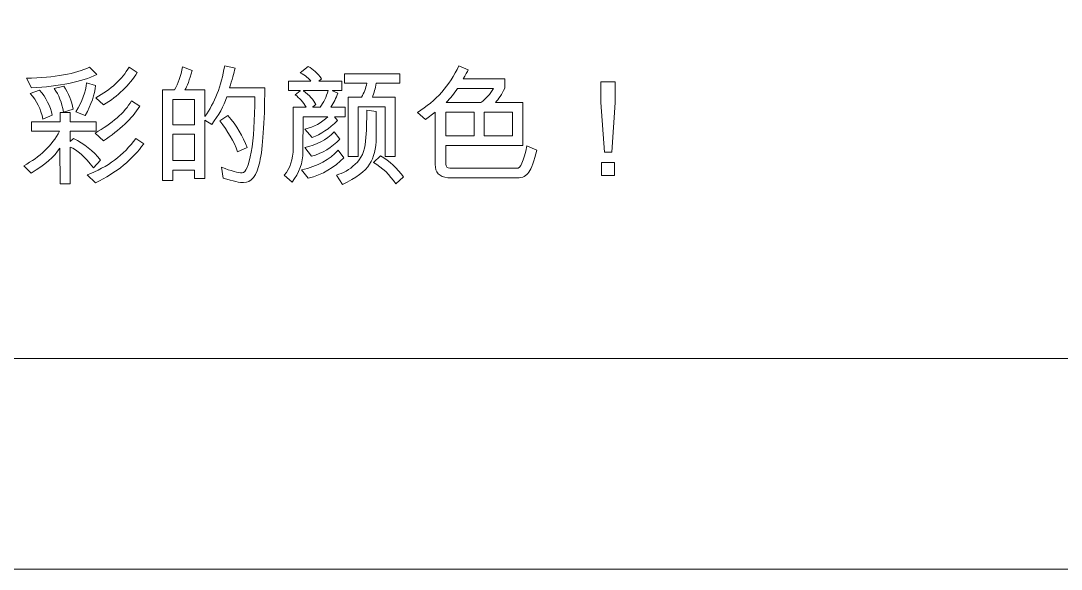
# Model space of a CAD drawing. Header units: millimetres. Extents: x 323 to 983, y 59 to 560.
# Drawn here: x 509.9 to 559.52, y 58.56 to 84.72 of the extents above; entities that cross this region are included whole.
import ezdxf

# ---------------------------------------------------------------- set-up
doc = ezdxf.new("R2010")
doc.units = ezdxf.units.MM
doc.header["$MEASUREMENT"] = 0
doc.layers.add('layer 1', color=7, linetype='Continuous')

msp = doc.modelspace()

# ---------------------------------------------------------------- linework, layer by layer
at = {"layer": 'layer 1', "color": 142, "lineweight": 9}
msp.add_open_spline([(332.7743, 558.5647), (332.7743, 558.5647), (612.7743, 558.5647), (612.7743, 558.5647), (612.7743, 558.5647), (615.4248, 558.5664), (617.9674, 557.5151), (619.8428, 555.6421), (619.8428, 555.6421), (621.7182, 553.7691), (622.7727, 551.2152), (622.7743, 548.5647), (622.7743, 548.5647), (622.7743, 548.5647), (622.7743, 68.5647), (622.7743, 68.5647), (622.7743, 68.5647), (622.776, 65.9143), (621.7247, 63.3717), (619.8517, 61.4963), (619.8517, 61.4963), (617.9787, 59.6209), (615.4248, 58.5664), (612.7743, 58.5647), (612.7743, 58.5647), (612.7743, 58.5647), (332.7743, 58.5647), (332.7743, 58.5647), (332.7743, 58.5647), (330.1239, 58.5631), (327.5813, 59.6144), (325.7059, 61.4873), (325.7059, 61.4873), (323.8305, 63.3603), (322.776, 65.9143), (322.7743, 68.5647), (322.7743, 68.5647), (322.7743, 68.5647), (322.7743, 548.5647), (322.7743, 548.5647), (322.7743, 548.5647), (322.7727, 551.2152), (323.824, 553.7578), (325.6969, 555.6332), (325.6969, 555.6332), (327.5699, 557.5086), (330.1239, 558.5631), (332.7743, 558.5647)], degree=3, knots=[0, 0, 0, 0, 0.0833333, 0.0833333, 0.0833333, 0.0833333, 0.1666667, 0.1666667, 0.1666667, 0.1666667, 0.25, 0.25, 0.25, 0.25, 0.3333333, 0.3333333, 0.3333333, 0.3333333, 0.4166667, 0.4166667, 0.4166667, 0.4166667, 0.5, 0.5, 0.5, 0.5, 0.5833333, 0.5833333, 0.5833333, 0.5833333, 0.6666667, 0.6666667, 0.6666667, 0.6666667, 0.75, 0.75, 0.75, 0.75, 0.8333333, 0.8333333, 0.8333333, 0.8333333, 0.9166667, 0.9166667, 0.9166667, 0.9166667, 1, 1, 1, 1], dxfattribs=at)
at = {"layer": 'layer 1', "lineweight": 9}
for points, knots in [([(383.238, 160.7919), (383.238, 160.7919), (593.3409, 160.7919), (593.3409, 160.7919), (593.3409, 160.7919), (595.9914, 160.7935), (598.534, 159.7422), (600.4094, 157.8693), (600.4094, 157.8693), (602.2847, 155.9963), (603.3393, 153.4423), (603.3409, 150.7919), (603.3409, 150.7919), (603.3409, 150.7919), (603.3409, 78.6181), (603.3409, 78.6181), (603.3409, 78.6181), (603.3426, 75.9676), (602.2913, 73.425), (600.4183, 71.5496), (600.4183, 71.5496), (598.5453, 69.6743), (595.9914, 68.6198), (593.3409, 68.6181), (593.3409, 68.6181), (593.3409, 68.6181), (356.6204, 68.6181), (356.6204, 68.6181), (356.6204, 68.6181), (353.9699, 68.6164), (351.4273, 69.6677), (349.552, 71.5407), (349.552, 71.5407), (347.6766, 73.4137), (346.6221, 75.9676), (346.6204, 78.6181), (346.6204, 78.6181), (346.6204, 78.6181), (346.6204, 150.7919), (346.6204, 150.7919), (346.6204, 150.7919), (346.6188, 153.4423), (347.67, 155.9849), (349.543, 157.8603), (349.543, 157.8603), (351.416, 159.7357), (353.9699, 160.7902), (356.6204, 160.7919), (356.6204, 160.7919), (356.6204, 160.7919), (383.238, 160.7919), (383.238, 160.7919)], [0, 0, 0, 0, 0.0769231, 0.0769231, 0.0769231, 0.0769231, 0.1538462, 0.1538462, 0.1538462, 0.1538462, 0.2307692, 0.2307692, 0.2307692, 0.2307692, 0.3076923, 0.3076923, 0.3076923, 0.3076923, 0.3846154, 0.3846154, 0.3846154, 0.3846154, 0.4615385, 0.4615385, 0.4615385, 0.4615385, 0.5384615, 0.5384615, 0.5384615, 0.5384615, 0.6153846, 0.6153846, 0.6153846, 0.6153846, 0.6923077, 0.6923077, 0.6923077, 0.6923077, 0.7692308, 0.7692308, 0.7692308, 0.7692308, 0.8461538, 0.8461538, 0.8461538, 0.8461538, 0.9230769, 0.9230769, 0.9230769, 0.9230769, 1, 1, 1, 1]), ([(513.5369, 82.1516), (512.789, 81.8058), (511.7474, 81.5953), (510.4119, 81.5203), (510.4119, 81.5203), (510.4119, 81.5203), (510.1682, 81.9839), (510.1682, 81.9839), (510.1682, 81.9839), (511.5297, 82.0141), (512.5317, 82.1891), (513.1744, 82.5089), (513.1744, 82.5089), (513.1744, 82.5089), (513.5369, 82.1516), (513.5369, 82.1516)], [0, 0, 0, 0, 0.25, 0.25, 0.25, 0.25, 0.5, 0.5, 0.5, 0.5, 0.75, 0.75, 0.75, 0.75, 1, 1, 1, 1]), ([(515.4567, 82.2526), (515.0703, 81.6464), (514.5359, 81.1318), (513.8547, 80.7078), (513.8547, 80.7078), (513.8547, 80.7078), (513.4734, 81.0526), (513.4734, 81.0526), (513.4734, 81.0526), (514.2057, 81.4453), (514.738, 81.9328), (515.0692, 82.5151), (515.0692, 82.5151), (515.0692, 82.5151), (515.4567, 82.2526), (515.4567, 82.2526)], [0, 0, 0, 0, 0.25, 0.25, 0.25, 0.25, 0.5, 0.5, 0.5, 0.5, 0.75, 0.75, 0.75, 0.75, 1, 1, 1, 1]), ([(521.5422, 81.5203), (521.5255, 79.8349), (521.4453, 78.661), (521.2994, 77.9964), (521.2994, 77.9964), (521.1536, 77.3329), (520.8974, 77.0006), (520.5286, 77.0006), (520.5286, 77.0006), (520.3619, 77.0006), (520.038, 77.0693), (519.5557, 77.2079), (519.5557, 77.2079), (519.5557, 77.2079), (519.4734, 77.7328), (519.4734, 77.7328), (519.4734, 77.7328), (519.9432, 77.5578), (520.2703, 77.4703), (520.4557, 77.4703), (520.4557, 77.4703), (520.6349, 77.4703), (520.7797, 77.7985), (520.8911, 78.4547), (520.8911, 78.4547), (521.0015, 79.111), (521.0609, 79.9891), (521.0692, 81.0901), (521.0692, 81.0901), (521.0692, 81.0901), (519.7359, 81.0901), (519.7359, 81.0901), (519.7359, 81.0901), (519.5765, 80.6506), (519.3359, 80.2131), (519.0119, 79.7776), (519.0119, 79.7776), (519.0119, 79.7776), (518.6859, 79.9881), (518.6859, 79.9881), (518.6859, 79.9881), (518.6859, 79.9881), (518.6859, 77.1954), (518.6859, 77.1954), (518.6859, 77.1954), (518.6859, 77.1954), (518.1942, 77.1954), (518.1942, 77.1954), (518.1942, 77.1954), (518.1942, 77.1954), (518.1942, 77.6016), (518.1942, 77.6016), (518.1942, 77.6016), (518.1942, 77.6016), (517.1567, 77.6016), (517.1567, 77.6016), (517.1567, 77.6016), (517.1567, 77.6016), (517.1567, 77.0954), (517.1567, 77.0954), (517.1567, 77.0954), (517.1567, 77.0954), (516.6619, 77.0954), (516.6619, 77.0954), (516.6619, 77.0954), (516.6619, 77.0954), (516.6619, 81.4256), (516.6619, 81.4256), (516.6619, 81.4256), (516.6619, 81.4256), (517.2359, 81.4256), (517.2359, 81.4256), (517.2359, 81.4256), (517.4047, 81.7245), (517.5317, 82.0922), (517.6172, 82.5266), (517.6172, 82.5266), (517.6172, 82.5266), (518.0692, 82.3443), (518.0692, 82.3443), (518.0692, 82.3443), (517.9494, 81.9006), (517.8359, 81.5943), (517.7307, 81.4256), (517.7307, 81.4256), (517.7307, 81.4256), (518.6859, 81.4256), (518.6859, 81.4256), (518.6859, 81.4256), (518.6859, 81.4256), (518.6859, 80.1526), (518.6859, 80.1526), (518.6859, 80.1526), (519.1494, 80.8078), (519.463, 81.6151), (519.6255, 82.5756), (519.6255, 82.5756), (519.6255, 82.5756), (520.1234, 82.4631), (520.1234, 82.4631), (520.1234, 82.4631), (520.0682, 82.2172), (519.9786, 81.9026), (519.8547, 81.5203), (519.8547, 81.5203), (519.8547, 81.5203), (521.5422, 81.5203), (521.5422, 81.5203)], [0, 0, 0, 0, 0.037037, 0.037037, 0.037037, 0.037037, 0.0740741, 0.0740741, 0.0740741, 0.0740741, 0.1111111, 0.1111111, 0.1111111, 0.1111111, 0.1481481, 0.1481481, 0.1481481, 0.1481481, 0.1851852, 0.1851852, 0.1851852, 0.1851852, 0.2222222, 0.2222222, 0.2222222, 0.2222222, 0.2592593, 0.2592593, 0.2592593, 0.2592593, 0.2962963, 0.2962963, 0.2962963, 0.2962963, 0.3333333, 0.3333333, 0.3333333, 0.3333333, 0.3703704, 0.3703704, 0.3703704, 0.3703704, 0.4074074, 0.4074074, 0.4074074, 0.4074074, 0.4444444, 0.4444444, 0.4444444, 0.4444444, 0.4814815, 0.4814815, 0.4814815, 0.4814815, 0.5185185, 0.5185185, 0.5185185, 0.5185185, 0.5555556, 0.5555556, 0.5555556, 0.5555556, 0.5925926, 0.5925926, 0.5925926, 0.5925926, 0.6296296, 0.6296296, 0.6296296, 0.6296296, 0.6666667, 0.6666667, 0.6666667, 0.6666667, 0.7037037, 0.7037037, 0.7037037, 0.7037037, 0.7407407, 0.7407407, 0.7407407, 0.7407407, 0.7777778, 0.7777778, 0.7777778, 0.7777778, 0.8148148, 0.8148148, 0.8148148, 0.8148148, 0.8518519, 0.8518519, 0.8518519, 0.8518519, 0.8888889, 0.8888889, 0.8888889, 0.8888889, 0.9259259, 0.9259259, 0.9259259, 0.9259259, 0.962963, 0.962963, 0.962963, 0.962963, 1, 1, 1, 1]), ([(525.3755, 80.1464), (525.3755, 80.1464), (524.8567, 80.1464), (524.8567, 80.1464), (524.8567, 80.1464), (524.8567, 80.1464), (525.0119, 79.9578), (525.0119, 79.9578), (525.0119, 79.9578), (524.6109, 79.5672), (524.2078, 79.3006), (523.8005, 79.1578), (523.8005, 79.1578), (523.8005, 79.1578), (523.4432, 79.5453), (523.4432, 79.5453), (523.4432, 79.5453), (523.889, 79.6599), (524.2557, 79.8599), (524.5422, 80.1464), (524.5422, 80.1464), (524.5422, 80.1464), (523.3672, 80.1464), (523.3672, 80.1464), (523.3672, 80.1464), (523.3672, 80.1464), (523.3547, 78.4776), (523.3547, 78.4776), (523.3547, 78.4776), (523.3547, 77.9485), (523.1838, 77.4651), (522.8422, 77.0276), (522.8422, 77.0276), (522.8422, 77.0276), (522.4672, 77.3578), (522.4672, 77.3578), (522.4672, 77.3578), (522.7515, 77.687), (522.8942, 78.1162), (522.8942, 78.6453), (522.8942, 78.6453), (522.8942, 78.6453), (522.8942, 80.6016), (522.8942, 80.6016), (522.8942, 80.6016), (522.8942, 80.6016), (523.5047, 80.6016), (523.5047, 80.6016), (523.5047, 80.6016), (523.3724, 80.837), (523.1994, 81.036), (522.9859, 81.1964), (522.9859, 81.1964), (522.9859, 81.1964), (523.2234, 81.3766), (523.2234, 81.3766), (523.2234, 81.3766), (523.2234, 81.3766), (523.2234, 81.3891), (523.2234, 81.3891), (523.2234, 81.3891), (523.2234, 81.3891), (522.6619, 81.3891), (522.6619, 81.3891), (522.6619, 81.3891), (522.6619, 81.3891), (522.6619, 81.8464), (522.6619, 81.8464), (522.6619, 81.8464), (522.6619, 81.8464), (523.7359, 81.8464), (523.7359, 81.8464), (523.7359, 81.8464), (523.6567, 81.9724), (523.488, 82.1037), (523.2297, 82.2401), (523.2297, 82.2401), (523.2297, 82.2401), (523.6109, 82.5391), (523.6109, 82.5391), (523.6109, 82.5391), (523.8494, 82.4151), (524.0599, 82.2193), (524.2432, 81.9506), (524.2432, 81.9506), (524.2432, 81.9506), (524.1119, 81.8464), (524.1119, 81.8464), (524.1119, 81.8464), (524.1119, 81.8464), (525.2192, 81.8464), (525.2192, 81.8464), (525.2192, 81.8464), (525.2192, 81.8464), (525.2192, 81.3891), (525.2192, 81.3891), (525.2192, 81.3891), (525.2192, 81.3891), (524.7682, 81.3891), (524.7682, 81.3891), (524.7682, 81.3891), (524.7682, 81.3891), (524.7682, 81.3766), (524.7682, 81.3766), (524.7682, 81.3766), (524.7682, 81.3766), (525.0182, 81.2756), (525.0182, 81.2756), (525.0182, 81.2756), (524.9411, 81.0297), (524.8297, 80.8047), (524.6859, 80.6016), (524.6859, 80.6016), (524.6859, 80.6016), (525.3755, 80.6016), (525.3755, 80.6016), (525.3755, 80.6016), (525.3755, 80.6016), (525.3755, 80.1464), (525.3755, 80.1464)], [0, 0, 0, 0, 0.0333333, 0.0333333, 0.0333333, 0.0333333, 0.0666667, 0.0666667, 0.0666667, 0.0666667, 0.1, 0.1, 0.1, 0.1, 0.1333333, 0.1333333, 0.1333333, 0.1333333, 0.1666667, 0.1666667, 0.1666667, 0.1666667, 0.2, 0.2, 0.2, 0.2, 0.2333333, 0.2333333, 0.2333333, 0.2333333, 0.2666667, 0.2666667, 0.2666667, 0.2666667, 0.3, 0.3, 0.3, 0.3, 0.3333333, 0.3333333, 0.3333333, 0.3333333, 0.3666667, 0.3666667, 0.3666667, 0.3666667, 0.4, 0.4, 0.4, 0.4, 0.4333333, 0.4333333, 0.4333333, 0.4333333, 0.4666667, 0.4666667, 0.4666667, 0.4666667, 0.5, 0.5, 0.5, 0.5, 0.5333333, 0.5333333, 0.5333333, 0.5333333, 0.5666667, 0.5666667, 0.5666667, 0.5666667, 0.6, 0.6, 0.6, 0.6, 0.6333333, 0.6333333, 0.6333333, 0.6333333, 0.6666667, 0.6666667, 0.6666667, 0.6666667, 0.7, 0.7, 0.7, 0.7, 0.7333333, 0.7333333, 0.7333333, 0.7333333, 0.7666667, 0.7666667, 0.7666667, 0.7666667, 0.8, 0.8, 0.8, 0.8, 0.8333333, 0.8333333, 0.8333333, 0.8333333, 0.8666667, 0.8666667, 0.8666667, 0.8666667, 0.9, 0.9, 0.9, 0.9, 0.9333333, 0.9333333, 0.9333333, 0.9333333, 0.9666667, 0.9666667, 0.9666667, 0.9666667, 1, 1, 1, 1]), ([(534.5182, 78.5568), (534.3797, 78.0297), (534.2536, 77.6776), (534.138, 77.4995), (534.138, 77.4995), (534.0234, 77.3214), (533.8359, 77.2318), (533.5755, 77.2318), (533.5755, 77.2318), (533.5755, 77.2318), (530.2672, 77.2318), (530.2672, 77.2318), (530.2672, 77.2318), (529.864, 77.2787), (529.663, 77.4912), (529.663, 77.8703), (529.663, 77.8703), (529.663, 77.8703), (529.663, 80.3693), (529.663, 80.3693), (529.663, 80.3693), (529.663, 80.3693), (529.2047, 80.0068), (529.2047, 80.0068), (529.2047, 80.0068), (529.2047, 80.0068), (528.8172, 80.3516), (528.8172, 80.3516), (528.8172, 80.3516), (529.7005, 80.8901), (530.3609, 81.6318), (530.7984, 82.5756), (530.7984, 82.5756), (530.7984, 82.5756), (531.238, 82.3839), (531.238, 82.3839), (531.238, 82.3839), (531.1994, 82.2943), (531.1192, 82.1474), (530.9994, 81.9443), (530.9994, 81.9443), (530.9994, 81.9443), (532.9859, 81.9443), (532.9859, 81.9443), (532.9859, 81.9443), (532.9859, 81.9443), (532.9859, 81.5141), (532.9859, 81.5141), (532.9859, 81.5141), (532.8401, 81.2089), (532.6901, 80.9797), (532.538, 80.8276), (532.538, 80.8276), (532.538, 80.8276), (533.8442, 80.8276), (533.8442, 80.8276), (533.8442, 80.8276), (533.8442, 80.8276), (533.8442, 78.7766), (533.8442, 78.7766), (533.8442, 78.7766), (533.8442, 78.7766), (530.1755, 78.7766), (530.1755, 78.7766), (530.1755, 78.7766), (530.1755, 78.7766), (530.1755, 77.8818), (530.1755, 77.8818), (530.1755, 77.8818), (530.1755, 77.7537), (530.2401, 77.6901), (530.3682, 77.6901), (530.3682, 77.6901), (530.3682, 77.6901), (533.5692, 77.6901), (533.5692, 77.6901), (533.5692, 77.6901), (533.7213, 77.662), (533.8797, 78.0193), (534.0422, 78.7641), (534.0422, 78.7641), (534.0422, 78.7641), (534.5182, 78.5568), (534.5182, 78.5568)], [0, 0, 0, 0, 0.047619, 0.047619, 0.047619, 0.047619, 0.0952381, 0.0952381, 0.0952381, 0.0952381, 0.1428571, 0.1428571, 0.1428571, 0.1428571, 0.1904762, 0.1904762, 0.1904762, 0.1904762, 0.2380952, 0.2380952, 0.2380952, 0.2380952, 0.2857143, 0.2857143, 0.2857143, 0.2857143, 0.3333333, 0.3333333, 0.3333333, 0.3333333, 0.3809524, 0.3809524, 0.3809524, 0.3809524, 0.4285714, 0.4285714, 0.4285714, 0.4285714, 0.4761905, 0.4761905, 0.4761905, 0.4761905, 0.5238095, 0.5238095, 0.5238095, 0.5238095, 0.5714286, 0.5714286, 0.5714286, 0.5714286, 0.6190476, 0.6190476, 0.6190476, 0.6190476, 0.6666667, 0.6666667, 0.6666667, 0.6666667, 0.7142857, 0.7142857, 0.7142857, 0.7142857, 0.7619048, 0.7619048, 0.7619048, 0.7619048, 0.8095238, 0.8095238, 0.8095238, 0.8095238, 0.8571429, 0.8571429, 0.8571429, 0.8571429, 0.9047619, 0.9047619, 0.9047619, 0.9047619, 0.952381, 0.952381, 0.952381, 0.952381, 1, 1, 1, 1]), ([(527.9817, 81.7401), (527.9817, 81.7401), (526.8557, 81.7401), (526.8557, 81.7401), (526.8557, 81.7401), (526.8109, 81.4974), (526.7484, 81.2745), (526.6692, 81.0714), (526.6692, 81.0714), (526.6692, 81.0714), (527.7494, 81.0714), (527.7494, 81.0714), (527.7494, 81.0714), (527.7494, 81.0714), (527.7494, 78.2453), (527.7494, 78.2453), (527.7494, 78.2453), (527.7494, 78.2453), (527.2734, 78.2453), (527.2734, 78.2453), (527.2734, 78.2453), (527.2734, 78.2453), (527.2734, 80.6141), (527.2734, 80.6141), (527.2734, 80.6141), (527.2734, 80.6141), (525.9942, 80.6141), (525.9942, 80.6141), (525.9942, 80.6141), (525.9942, 80.6141), (525.9942, 78.2453), (525.9942, 78.2453), (525.9942, 78.2453), (525.9942, 78.2453), (525.5182, 78.2453), (525.5182, 78.2453), (525.5182, 78.2453), (525.5182, 78.2453), (525.5182, 81.0714), (525.5182, 81.0714), (525.5182, 81.0714), (525.5182, 81.0714), (526.1505, 81.0714), (526.1505, 81.0714), (526.1505, 81.0714), (526.2786, 81.2891), (526.3619, 81.512), (526.4005, 81.7401), (526.4005, 81.7401), (526.4005, 81.7401), (525.3359, 81.7401), (525.3359, 81.7401), (525.3359, 81.7401), (525.3359, 81.7401), (525.3359, 82.1943), (525.3359, 82.1943), (525.3359, 82.1943), (525.3359, 82.1943), (527.9817, 82.1943), (527.9817, 82.1943), (527.9817, 82.1943), (527.9817, 82.1943), (527.9817, 81.7401), (527.9817, 81.7401)], [0, 0, 0, 0, 0.0625, 0.0625, 0.0625, 0.0625, 0.125, 0.125, 0.125, 0.125, 0.1875, 0.1875, 0.1875, 0.1875, 0.25, 0.25, 0.25, 0.25, 0.3125, 0.3125, 0.3125, 0.3125, 0.375, 0.375, 0.375, 0.375, 0.4375, 0.4375, 0.4375, 0.4375, 0.5, 0.5, 0.5, 0.5, 0.5625, 0.5625, 0.5625, 0.5625, 0.625, 0.625, 0.625, 0.625, 0.6875, 0.6875, 0.6875, 0.6875, 0.75, 0.75, 0.75, 0.75, 0.8125, 0.8125, 0.8125, 0.8125, 0.875, 0.875, 0.875, 0.875, 0.9375, 0.9375, 0.9375, 0.9375, 1, 1, 1, 1]), ([(511.4047, 80.2256), (511.4047, 80.2256), (510.9557, 80.0276), (510.9557, 80.0276), (510.9557, 80.0276), (510.8619, 80.5141), (510.6619, 80.9203), (510.3547, 81.2453), (510.3547, 81.2453), (510.3547, 81.2453), (510.8005, 81.4193), (510.8005, 81.4193), (510.8005, 81.4193), (511.1047, 81.0526), (511.3067, 80.6558), (511.4047, 80.2256)], [0, 0, 0, 0, 0.25, 0.25, 0.25, 0.25, 0.5, 0.5, 0.5, 0.5, 0.75, 0.75, 0.75, 0.75, 1, 1, 1, 1]), ([(512.3994, 80.5131), (512.3994, 80.5131), (511.9317, 80.3631), (511.9317, 80.3631), (511.9317, 80.3631), (511.8609, 80.8172), (511.7161, 81.1901), (511.4984, 81.4839), (511.4984, 81.4839), (511.4984, 81.4839), (511.9567, 81.6026), (511.9567, 81.6026), (511.9567, 81.6026), (512.189, 81.2547), (512.3359, 80.8912), (512.3994, 80.5131)], [0, 0, 0, 0, 0.25, 0.25, 0.25, 0.25, 0.5, 0.5, 0.5, 0.5, 0.75, 0.75, 0.75, 0.75, 1, 1, 1, 1]), ([(513.4672, 81.6266), (513.4307, 81.212), (513.2672, 80.7349), (512.9755, 80.1953), (512.9755, 80.1953), (512.9755, 80.1953), (512.5307, 80.3818), (512.5307, 80.3818), (512.5307, 80.3818), (512.8317, 80.8703), (513.0005, 81.3287), (513.0369, 81.7578), (513.0369, 81.7578), (513.0369, 81.7578), (513.4672, 81.6266), (513.4672, 81.6266)], [0, 0, 0, 0, 0.25, 0.25, 0.25, 0.25, 0.5, 0.5, 0.5, 0.5, 0.75, 0.75, 0.75, 0.75, 1, 1, 1, 1]), ([(524.5547, 81.3891), (524.5547, 81.3891), (523.3859, 81.3891), (523.3859, 81.3891), (523.3859, 81.3891), (523.3859, 81.3891), (523.3859, 81.3766), (523.3859, 81.3766), (523.3859, 81.3766), (523.664, 81.1735), (523.8609, 80.9547), (523.9744, 80.7203), (523.9744, 80.7203), (523.9744, 80.7203), (523.8244, 80.6193), (523.8244, 80.6193), (523.8244, 80.6193), (523.8244, 80.6193), (523.8244, 80.6016), (523.8244, 80.6016), (523.8244, 80.6016), (523.8244, 80.6016), (524.1755, 80.6016), (524.1755, 80.6016), (524.1755, 80.6016), (524.3484, 80.8297), (524.4744, 81.0922), (524.5547, 81.3891)], [0, 0, 0, 0, 0.1428571, 0.1428571, 0.1428571, 0.1428571, 0.2857143, 0.2857143, 0.2857143, 0.2857143, 0.4285714, 0.4285714, 0.4285714, 0.4285714, 0.5714286, 0.5714286, 0.5714286, 0.5714286, 0.7142857, 0.7142857, 0.7142857, 0.7142857, 0.8571429, 0.8571429, 0.8571429, 0.8571429, 1, 1, 1, 1]), ([(532.4432, 81.4891), (532.4432, 81.4891), (530.7307, 81.4891), (530.7307, 81.4891), (530.7307, 81.4891), (530.5703, 81.2453), (530.3911, 81.0245), (530.1942, 80.8276), (530.1942, 80.8276), (530.1942, 80.8276), (531.8484, 80.8276), (531.8484, 80.8276), (531.8484, 80.8276), (532.0859, 81.0006), (532.2849, 81.2214), (532.4432, 81.4891)], [0, 0, 0, 0, 0.25, 0.25, 0.25, 0.25, 0.5, 0.5, 0.5, 0.5, 0.75, 0.75, 0.75, 0.75, 1, 1, 1, 1]), ([(538.2505, 80.8214), (538.2505, 80.8214), (538.0953, 78.4526), (538.0953, 78.4526), (538.0953, 78.4526), (538.0953, 78.4526), (537.738, 78.4526), (537.738, 78.4526), (537.738, 78.4526), (537.738, 78.4526), (537.5703, 80.8214), (537.5703, 80.8214), (537.5703, 80.8214), (537.5703, 80.8214), (537.5703, 81.8131), (537.5703, 81.8131), (537.5703, 81.8131), (537.5703, 81.8131), (538.2505, 81.8131), (538.2505, 81.8131), (538.2505, 81.8131), (538.2505, 81.8131), (538.2505, 80.8214), (538.2505, 80.8214)], [0, 0, 0, 0, 0.1666667, 0.1666667, 0.1666667, 0.1666667, 0.3333333, 0.3333333, 0.3333333, 0.3333333, 0.5, 0.5, 0.5, 0.5, 0.6666667, 0.6666667, 0.6666667, 0.6666667, 0.8333333, 0.8333333, 0.8333333, 0.8333333, 1, 1, 1, 1]), ([(515.5734, 80.6443), (515.1984, 80.0537), (514.6213, 79.5047), (513.8422, 78.9964), (513.8422, 78.9964), (513.8422, 78.9964), (513.4432, 79.3651), (513.4432, 79.3651), (513.4432, 79.3651), (514.2588, 79.8151), (514.8401, 80.3287), (515.188, 80.9068), (515.188, 80.9068), (515.188, 80.9068), (515.5734, 80.6443), (515.5734, 80.6443)], [0, 0, 0, 0, 0.25, 0.25, 0.25, 0.25, 0.5, 0.5, 0.5, 0.5, 0.75, 0.75, 0.75, 0.75, 1, 1, 1, 1]), ([(518.1942, 79.7651), (518.1942, 79.7651), (518.1942, 80.9703), (518.1942, 80.9703), (518.1942, 80.9703), (518.1942, 80.9703), (517.1567, 80.9703), (517.1567, 80.9703), (517.1567, 80.9703), (517.1567, 80.9703), (517.1567, 79.7651), (517.1567, 79.7651), (517.1567, 79.7651), (517.1567, 79.7651), (518.1942, 79.7651), (518.1942, 79.7651)], [0, 0, 0, 0, 0.25, 0.25, 0.25, 0.25, 0.5, 0.5, 0.5, 0.5, 0.75, 0.75, 0.75, 0.75, 1, 1, 1, 1]), ([(526.8557, 79.1453), (526.8557, 78.6308), (526.7494, 78.2078), (526.5359, 77.8745), (526.5359, 77.8745), (526.3234, 77.5422), (525.8911, 77.2224), (525.238, 76.9151), (525.238, 76.9151), (525.238, 76.9151), (524.9567, 77.3631), (524.9567, 77.3631), (524.9567, 77.3631), (525.2661, 77.4433), (525.5651, 77.6141), (525.8547, 77.8776), (525.8547, 77.8776), (526.1432, 78.1412), (526.3078, 78.5058), (526.3474, 78.9714), (526.3474, 78.9714), (526.3869, 79.4381), (526.4047, 79.9308), (526.4005, 80.4516), (526.4005, 80.4516), (526.4005, 80.4516), (526.8557, 80.3943), (526.8557, 80.3943), (526.8557, 80.3943), (526.8557, 80.3943), (526.8557, 79.1453), (526.8557, 79.1453)], [0, 0, 0, 0, 0.125, 0.125, 0.125, 0.125, 0.25, 0.25, 0.25, 0.25, 0.375, 0.375, 0.375, 0.375, 0.5, 0.5, 0.5, 0.5, 0.625, 0.625, 0.625, 0.625, 0.75, 0.75, 0.75, 0.75, 0.875, 0.875, 0.875, 0.875, 1, 1, 1, 1]), ([(513.7109, 78.0776), (513.7109, 78.0776), (513.363, 77.7026), (513.363, 77.7026), (513.363, 77.7026), (512.9567, 78.2412), (512.5849, 78.5745), (512.2494, 78.7006), (512.2494, 78.7006), (512.2494, 78.7006), (512.2494, 76.9516), (512.2494, 76.9516), (512.2494, 76.9516), (512.2494, 76.9516), (511.7734, 76.9516), (511.7734, 76.9516), (511.7734, 76.9516), (511.7734, 76.9516), (511.7609, 78.6453), (511.7609, 78.6453), (511.7609, 78.6453), (511.5088, 78.2443), (511.0557, 77.8485), (510.4005, 77.4578), (510.4005, 77.4578), (510.4005, 77.4578), (510.0494, 77.8089), (510.0494, 77.8089), (510.0494, 77.8089), (510.8099, 78.2203), (511.3786, 78.7672), (511.7557, 79.4506), (511.7557, 79.4506), (511.7557, 79.4506), (510.4182, 79.4506), (510.4182, 79.4506), (510.4182, 79.4506), (510.4182, 79.4506), (510.4182, 79.9089), (510.4182, 79.9089), (510.4182, 79.9089), (510.4182, 79.9089), (511.7734, 79.9089), (511.7734, 79.9089), (511.7734, 79.9089), (511.7734, 79.9089), (511.7797, 80.3453), (511.7797, 80.3453), (511.7797, 80.3453), (511.7797, 80.3453), (512.2494, 80.3453), (512.2494, 80.3453), (512.2494, 80.3453), (512.2494, 80.3453), (512.2494, 79.9089), (512.2494, 79.9089), (512.2494, 79.9089), (512.2494, 79.9089), (513.4942, 79.9089), (513.4942, 79.9089), (513.4942, 79.9089), (513.4942, 79.9089), (513.4942, 79.4506), (513.4942, 79.4506), (513.4942, 79.4506), (513.4942, 79.4506), (512.2494, 79.4506), (512.2494, 79.4506), (512.2494, 79.4506), (512.2494, 79.4506), (512.2494, 78.9568), (512.2494, 78.9568), (512.2494, 78.9568), (512.2494, 78.9568), (512.4172, 79.1089), (512.4172, 79.1089), (512.4172, 79.1089), (512.9182, 78.8589), (513.3494, 78.5151), (513.7109, 78.0776)], [0, 0, 0, 0, 0.05, 0.05, 0.05, 0.05, 0.1, 0.1, 0.1, 0.1, 0.15, 0.15, 0.15, 0.15, 0.2, 0.2, 0.2, 0.2, 0.25, 0.25, 0.25, 0.25, 0.3, 0.3, 0.3, 0.3, 0.35, 0.35, 0.35, 0.35, 0.4, 0.4, 0.4, 0.4, 0.45, 0.45, 0.45, 0.45, 0.5, 0.5, 0.5, 0.5, 0.55, 0.55, 0.55, 0.55, 0.6, 0.6, 0.6, 0.6, 0.65, 0.65, 0.65, 0.65, 0.7, 0.7, 0.7, 0.7, 0.75, 0.75, 0.75, 0.75, 0.8, 0.8, 0.8, 0.8, 0.85, 0.85, 0.85, 0.85, 0.9, 0.9, 0.9, 0.9, 0.95, 0.95, 0.95, 0.95, 1, 1, 1, 1]), ([(520.6942, 78.6756), (520.6942, 78.6756), (520.2422, 78.4776), (520.2422, 78.4776), (520.2422, 78.4776), (520.0609, 78.9714), (519.7786, 79.461), (519.3942, 79.9453), (519.3942, 79.9453), (519.3942, 79.9453), (519.7817, 80.2016), (519.7817, 80.2016), (519.7817, 80.2016), (520.2005, 79.7193), (520.5047, 79.211), (520.6942, 78.6756)], [0, 0, 0, 0, 0.25, 0.25, 0.25, 0.25, 0.5, 0.5, 0.5, 0.5, 0.75, 0.75, 0.75, 0.75, 1, 1, 1, 1]), ([(531.5307, 79.2339), (531.5307, 79.2339), (531.5307, 80.3693), (531.5307, 80.3693), (531.5307, 80.3693), (531.5307, 80.3693), (530.1755, 80.3693), (530.1755, 80.3693), (530.1755, 80.3693), (530.1755, 80.3693), (530.1755, 79.2339), (530.1755, 79.2339), (530.1755, 79.2339), (530.1755, 79.2339), (531.5307, 79.2339), (531.5307, 79.2339)], [0, 0, 0, 0, 0.25, 0.25, 0.25, 0.25, 0.5, 0.5, 0.5, 0.5, 0.75, 0.75, 0.75, 0.75, 1, 1, 1, 1]), ([(533.3494, 79.2339), (533.3494, 79.2339), (533.3494, 80.3693), (533.3494, 80.3693), (533.3494, 80.3693), (533.3494, 80.3693), (532.0067, 80.3693), (532.0067, 80.3693), (532.0067, 80.3693), (532.0067, 80.3693), (532.0067, 79.2339), (532.0067, 79.2339), (532.0067, 79.2339), (532.0067, 79.2339), (533.3494, 79.2339), (533.3494, 79.2339)], [0, 0, 0, 0, 0.25, 0.25, 0.25, 0.25, 0.5, 0.5, 0.5, 0.5, 0.75, 0.75, 0.75, 0.75, 1, 1, 1, 1]), ([(525.1192, 79.0693), (524.7338, 78.6745), (524.2817, 78.4037), (523.7609, 78.2578), (523.7609, 78.2578), (523.7609, 78.2578), (523.4432, 78.6818), (523.4432, 78.6818), (523.4432, 78.6818), (523.9963, 78.7953), (524.464, 79.0422), (524.8442, 79.4203), (524.8442, 79.4203), (524.8442, 79.4203), (525.1192, 79.0693), (525.1192, 79.0693)], [0, 0, 0, 0, 0.25, 0.25, 0.25, 0.25, 0.5, 0.5, 0.5, 0.5, 0.75, 0.75, 0.75, 0.75, 1, 1, 1, 1]), ([(515.7682, 78.8589), (515.2432, 78.1078), (514.4765, 77.487), (513.4672, 76.9943), (513.4672, 76.9943), (513.4672, 76.9943), (513.0609, 77.3693), (513.0609, 77.3693), (513.0609, 77.3693), (514.0422, 77.736), (514.8172, 78.3162), (515.3869, 79.1089), (515.3869, 79.1089), (515.3869, 79.1089), (515.7682, 78.8589), (515.7682, 78.8589)], [0, 0, 0, 0, 0.25, 0.25, 0.25, 0.25, 0.5, 0.5, 0.5, 0.5, 0.75, 0.75, 0.75, 0.75, 1, 1, 1, 1]), ([(518.1942, 78.0589), (518.1942, 78.0589), (518.1942, 79.3078), (518.1942, 79.3078), (518.1942, 79.3078), (518.1942, 79.3078), (517.1567, 79.3078), (517.1567, 79.3078), (517.1567, 79.3078), (517.1567, 79.3078), (517.1567, 78.0589), (517.1567, 78.0589), (517.1567, 78.0589), (517.1567, 78.0589), (518.1942, 78.0589), (518.1942, 78.0589)], [0, 0, 0, 0, 0.25, 0.25, 0.25, 0.25, 0.5, 0.5, 0.5, 0.5, 0.75, 0.75, 0.75, 0.75, 1, 1, 1, 1]), ([(525.3109, 78.1901), (524.8619, 77.7183), (524.2953, 77.3912), (523.6109, 77.2079), (523.6109, 77.2079), (523.6109, 77.2079), (523.288, 77.6078), (523.288, 77.6078), (523.288, 77.6078), (524.0692, 77.7849), (524.6515, 78.0974), (525.0369, 78.5443), (525.0369, 78.5443), (525.0369, 78.5443), (525.3109, 78.1901), (525.3109, 78.1901)], [0, 0, 0, 0, 0.25, 0.25, 0.25, 0.25, 0.5, 0.5, 0.5, 0.5, 0.75, 0.75, 0.75, 0.75, 1, 1, 1, 1]), ([(528.1557, 77.2776), (528.1557, 77.2776), (527.7859, 76.9454), (527.7859, 76.9454), (527.7859, 76.9454), (527.4953, 77.3808), (527.1432, 77.7183), (526.7297, 77.9589), (526.7297, 77.9589), (526.7297, 77.9589), (527.0567, 78.2818), (527.0567, 78.2818), (527.0567, 78.2818), (527.488, 78.0214), (527.8547, 77.687), (528.1557, 77.2776)], [0, 0, 0, 0, 0.25, 0.25, 0.25, 0.25, 0.5, 0.5, 0.5, 0.5, 0.75, 0.75, 0.75, 0.75, 1, 1, 1, 1]), ([(538.2203, 77.3391), (538.2203, 77.3391), (537.5942, 77.3391), (537.5942, 77.3391), (537.5942, 77.3391), (537.5942, 77.3391), (537.5942, 77.9651), (537.5942, 77.9651), (537.5942, 77.9651), (537.5942, 77.9651), (538.2203, 77.9651), (538.2203, 77.9651), (538.2203, 77.9651), (538.2203, 77.9651), (538.2203, 77.3391), (538.2203, 77.3391)], [0, 0, 0, 0, 0.25, 0.25, 0.25, 0.25, 0.5, 0.5, 0.5, 0.5, 0.75, 0.75, 0.75, 0.75, 1, 1, 1, 1])]:
    msp.add_open_spline(points, degree=3, knots=knots, dxfattribs=at)

doc.saveas('drawing.dxf')
